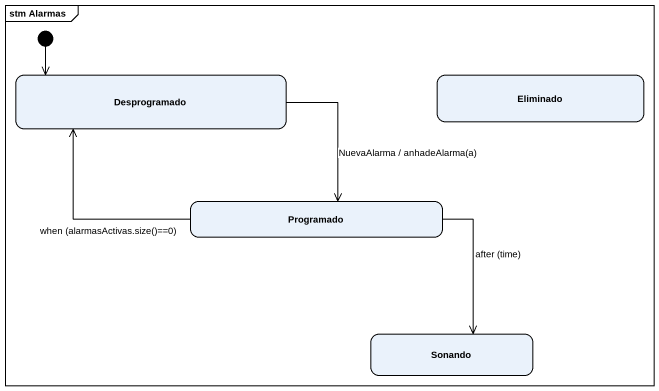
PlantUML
@startuml
mainframe stm Alarmas
hide empty description
state Desprogramado
state Eliminado
state Programado
state Sonando
[*] --> Desprogramado
Desprogramado --> Programado : NuevaAlarma / anhadeAlarma(a)
Programado -up-> Desprogramado : when (alarmasActivas.size()==0)
Programado --> Sonando : after (time)
@enduml
